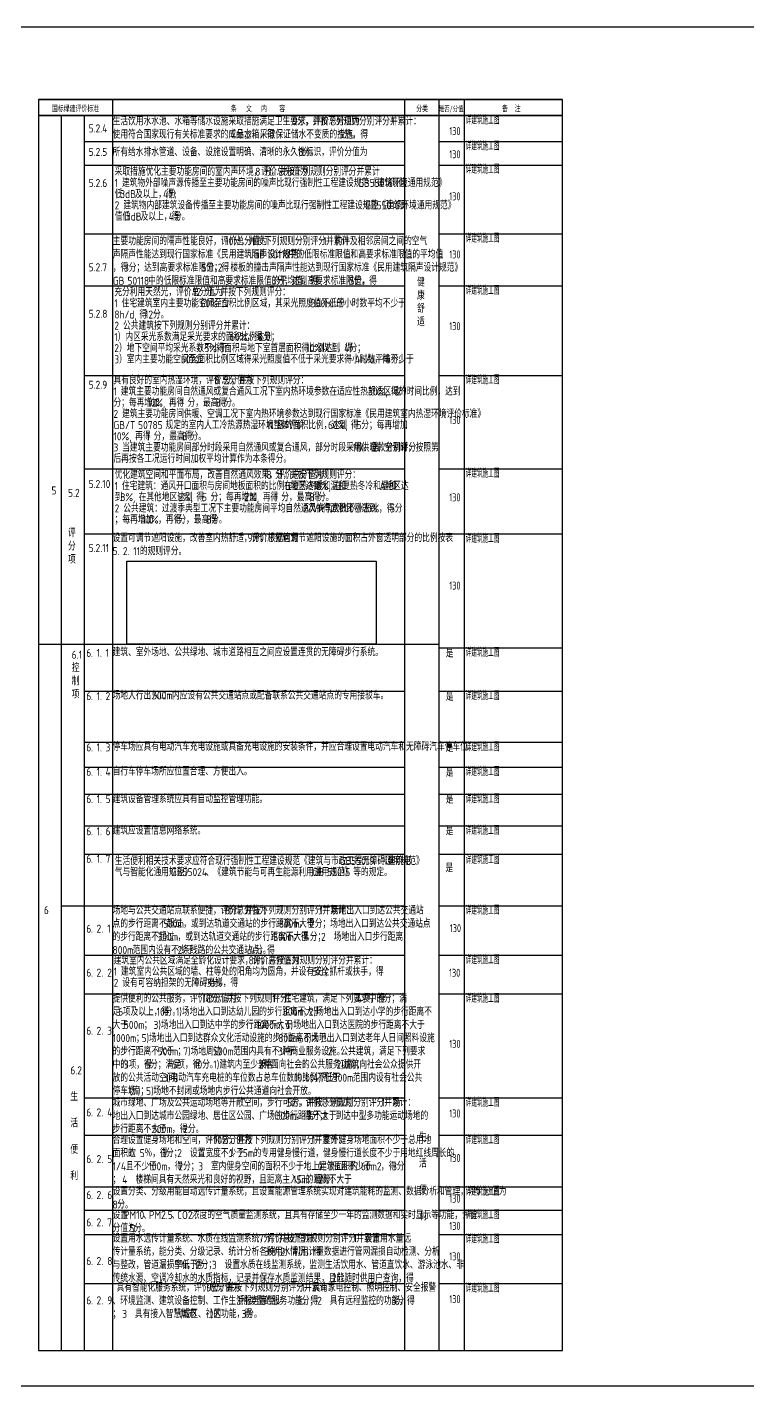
# Model space of a CAD drawing. Extents: x 94474582 to 94642782, y 24631448 to 24690848.
# Drawn here: x 94525499 to 94557000, y 24631448 to 24690848 of the extents above; entities that cross this region are included whole.
import ezdxf

# ---------------------------------------------------------------- set-up
doc = ezdxf.new("R2010")
doc.units = 0
doc.header["$LTSCALE"] = 1000
for name, color, linetype in [('A-Text(建筑文字)', 33, 'Continuous'), ('A-TXT', 7, 'Continuous'), ('C-ANNO-TTLB', 7, 'Continuous'), ('PUB_TITLE', 4, 'Continuous')]:
    doc.layers.add(name, color=color, linetype=linetype)
doc.styles.add('-黑体', font='simhei.ttf', dxfattribs={"width": 0.7})
doc.styles.get("Standard").update_dxf_attribs({"font": 'gbenor.shx', "bigfont": 'gbcbig.shx'})
doc.styles.add('宋体', font='', dxfattribs={"width": 0.7})
doc.styles.get('宋体').set_extended_font_data('SimSun')

# ---------------------------------------------------------------- blocks, each defined once
blk = doc.blocks.new('AutoBlock_20250323_17', base_point=(94519935, 24686130))
at = {"color": 1, "width": 0.8}
blk.add_attdef('5.2.4', (94519935, 24686130), '', height=350, dxfattribs=at)
blk = doc.blocks.new('AutoBlock_20250323_18', base_point=(94519935, 24685117))
at = {"color": 1, "width": 0.8}
blk.add_attdef('5.2.5', (94519935, 24685117), '', height=350, dxfattribs=at)
blk = doc.blocks.new('AutoBlock_20250323_19', base_point=(94519935, 24683278))
at = {"color": 1, "width": 0.8}
blk.add_attdef('5.2.6', (94519935, 24683278), '', height=350, dxfattribs=at)
blk = doc.blocks.new('AutoBlock_20250323_20', base_point=(94519935, 24680736))
at = {"color": 1, "width": 0.8}
blk.add_attdef('5.2.7', (94519935, 24680736), '', height=350, dxfattribs=at)
blk = doc.blocks.new('AutoBlock_20250323_21', base_point=(94519935, 24677601))
at = {"color": 1, "width": 0.8}
blk.add_attdef('5.2.8', (94519935, 24677601), '', height=350, dxfattribs=at)
blk = doc.blocks.new('AutoBlock_20250323_22', base_point=(94519935, 24673497))
at = {"color": 1, "width": 0.8}
blk.add_attdef('5.2.9', (94519935, 24673497), '', height=350, dxfattribs=at)
blk = doc.blocks.new('AutoBlock_20250323_23', base_point=(94519935, 24670116))
at = {"color": 1, "width": 0.8}
blk.add_attdef('5.2.10', (94519935, 24670116), '', height=350, dxfattribs=at)
blk = doc.blocks.new('AutoBlock_20250323_24', base_point=(94519935, 24666260))
at = {"color": 1, "width": 0.8}
blk.add_attdef('5.2.11', (94519935, 24666260), '', height=350, dxfattribs=at)
blk = doc.blocks.new('AutoBlock_20250323_25', base_point=(94519958, 24658287))
at = {"color": 1, "width": 0.8}
blk.add_attdef('6.2.1', (94519958, 24658287), '', height=350, dxfattribs=at)
blk = doc.blocks.new('AutoBlock_20250323_26', base_point=(94519923, 24656336))
at = {"color": 1, "width": 0.8}
blk.add_attdef('6.2.2', (94519923, 24656336), '', height=350, dxfattribs=at)
blk = doc.blocks.new('AutoBlock_20250323_27', base_point=(94519935, 24653230))
at = {"color": 1, "width": 0.8}
blk.add_attdef('6.2.3', (94519935, 24653230), '', height=350, dxfattribs=at)
blk = doc.blocks.new('AutoBlock_20250323_28', base_point=(94519935, 24650184))
at = {"color": 1, "width": 0.8}
blk.add_attdef('6.2.4', (94519935, 24650184), '', height=350, dxfattribs=at)
blk = doc.blocks.new('AutoBlock_20250323_29', base_point=(94519935, 24648241))
at = {"color": 1, "width": 0.8}
blk.add_attdef('6.2.5', (94519935, 24648241), '', height=350, dxfattribs=at)
blk = doc.blocks.new('AutoBlock_20250323_30', base_point=(94519935, 24646462))
at = {"color": 1, "width": 0.8}
blk.add_attdef('6.2.6', (94519935, 24646462), '', height=350, dxfattribs=at)
blk = doc.blocks.new('AutoBlock_20250323_31', base_point=(94519935, 24645271))
at = {"color": 1, "width": 0.8}
blk.add_attdef('6.2.7', (94519935, 24645271), '', height=350, dxfattribs=at)
blk = doc.blocks.new('AutoBlock_20250323_32', base_point=(94519935, 24643941))
at = {"color": 1, "width": 0.8}
blk.add_attdef('6.2.8', (94519935, 24643941), '', height=350, dxfattribs=at)
blk = doc.blocks.new('AutoBlock_20250323_33', base_point=(94519935, 24642068))
at = {"color": 1, "width": 0.8}
blk.add_attdef('6.2.9', (94519935, 24642068), '', height=350, dxfattribs=at)
blk = doc.blocks.new('AutoBlock_20250323_108', base_point=(94520667, 24686604))
at = {"color": 1, "width": 0.7}
blk.add_attdef('5.2.4措施_001', (94520653, 24686604), '', height=350, dxfattribs=at)
blk = doc.blocks.new('AutoBlock_20250323_109', base_point=(94520667, 24685468))
at = {"color": 1, "width": 0.7}
blk.add_attdef('5.2.5措施_001', (94520653, 24685468), '', height=350, dxfattribs=at)
blk = doc.blocks.new('AutoBlock_20250323_110', base_point=(94520667, 24684454))
at = {"color": 1, "width": 0.7}
blk.add_attdef('5.2.6措施_001', (94520653, 24684454), '', height=350, dxfattribs=at)
blk = doc.blocks.new('AutoBlock_20250323_111', base_point=(94520667, 24681435))
at = {"color": 1, "width": 0.7}
blk.add_attdef('5.2.7措施_001', (94520653, 24681435), '', height=350, dxfattribs=at)
blk = doc.blocks.new('AutoBlock_20250323_112', base_point=(94520667, 24679155))
at = {"color": 1, "width": 0.7}
blk.add_attdef('5.2.8措施_001', (94520653, 24679155), '', height=350, dxfattribs=at)
blk = doc.blocks.new('AutoBlock_20250323_113', base_point=(94520667, 24675243))
at = {"color": 1, "width": 0.7}
blk.add_attdef('5.2.9措施_001', (94520653, 24675243), '', height=350, dxfattribs=at)
blk = doc.blocks.new('AutoBlock_20250323_114', base_point=(94520667, 24671159))
at = {"color": 1, "width": 0.7}
blk.add_attdef('5.2.10措施_001', (94520653, 24671159), '', height=350, dxfattribs=at)
blk = doc.blocks.new('AutoBlock_20250323_115', base_point=(94520667, 24668309))
at = {"color": 1, "width": 0.7}
blk.add_attdef('5.2.11措施_001', (94520653, 24668309), '', height=350, dxfattribs=at)
blk = doc.blocks.new('AutoBlock_20250323_116', base_point=(94520667, 24663329))
at = {"color": 1, "width": 0.7}
blk.add_attdef('6.1.1措施_001', (94520653, 24663329), '', height=350, dxfattribs=at)
blk = doc.blocks.new('AutoBlock_20250323_117', base_point=(94520667, 24662785))
at = {"color": 1, "width": 0.7}
blk.add_attdef('6.1.2措施_001', (94520653, 24662785), '', height=350, dxfattribs=at)
blk = doc.blocks.new('AutoBlock_20250323_118', base_point=(94520667, 24662242))
at = {"color": 1, "width": 0.7}
blk.add_attdef('6.1.3措施_001', (94520653, 24662242), '', height=350, dxfattribs=at)
blk = doc.blocks.new('AutoBlock_20250323_119', base_point=(94520667, 24661698))
at = {"color": 1, "width": 0.7}
blk.add_attdef('6.1.4措施_001', (94520653, 24661698), '', height=350, dxfattribs=at)
blk = doc.blocks.new('AutoBlock_20250323_120', base_point=(94520667, 24661169))
at = {"color": 1, "width": 0.7}
blk.add_attdef('6.1.5措施_001', (94520653, 24661169), '', height=350, dxfattribs=at)
blk = doc.blocks.new('AutoBlock_20250323_121', base_point=(94520667, 24660640))
at = {"color": 1, "width": 0.7}
blk.add_attdef('6.1.6措施_001', (94520653, 24660640), '', height=350, dxfattribs=at)
blk = doc.blocks.new('AutoBlock_20250323_122', base_point=(94520667, 24660075))
at = {"color": 1, "width": 0.7}
blk.add_attdef('6.1.7措施_001', (94520653, 24660075), '', height=350, dxfattribs=at)
blk = doc.blocks.new('AutoBlock_20250323_123', base_point=(94520667, 24659059))
at = {"color": 1, "width": 0.7}
blk.add_attdef('6.2.1措施_001', (94520653, 24659059), '', height=350, dxfattribs=at)
blk = doc.blocks.new('AutoBlock_20250323_124', base_point=(94520667, 24656894))
at = {"color": 1, "width": 0.7}
blk.add_attdef('6.2.2措施_001', (94520653, 24656894), '', height=350, dxfattribs=at)
blk = doc.blocks.new('AutoBlock_20250323_125', base_point=(94520667, 24655209))
at = {"color": 1, "width": 0.7}
blk.add_attdef('6.2.3措施_001', (94520653, 24655209), '', height=350, dxfattribs=at)
blk = doc.blocks.new('AutoBlock_20250323_126', base_point=(94520667, 24650658))
at = {"color": 1, "width": 0.7}
blk.add_attdef('6.2.4措施_001', (94520653, 24650658), '', height=350, dxfattribs=at)
blk = doc.blocks.new('AutoBlock_20250323_127', base_point=(94520667, 24649025))
at = {"color": 1, "width": 0.7}
blk.add_attdef('6.2.5措施_001', (94520653, 24649025), '', height=350, dxfattribs=at)
blk = doc.blocks.new('AutoBlock_20250323_128', base_point=(94520667, 24646777))
at = {"color": 1, "width": 0.7}
blk.add_attdef('6.2.6措施_001', (94520653, 24646777), '', height=350, dxfattribs=at)
blk = doc.blocks.new('AutoBlock_20250323_129', base_point=(94520667, 24645745))
at = {"color": 1, "width": 0.7}
blk.add_attdef('6.2.7措施_001', (94520653, 24645745), '', height=350, dxfattribs=at)
blk = doc.blocks.new('AutoBlock_20250323_130', base_point=(94520667, 24644689))
at = {"color": 1, "width": 0.7}
blk.add_attdef('6.2.8措施_001', (94520653, 24644689), '', height=350, dxfattribs=at)
blk = doc.blocks.new('AutoBlock_20250323_131', base_point=(94520667, 24642542))
at = {"color": 1, "width": 0.7}
blk.add_attdef('6.2.9措施_001', (94520653, 24642542), '', height=350, dxfattribs=at)

msp = doc.modelspace()

# ---------------------------------------------------------------- linework, layer by layer
at = {"layer": 'A-TXT'}
for p, q in [((94525999, 24687688), (94548899, 24687688)), ((94541999, 24687688), (94541999, 24632999)), ((94543500, 24687688), (94543500, 24632999)), ((94544599, 24687688), (94544599, 24632999)), ((94525999, 24686988), (94548899, 24686988)), ((94548899, 24686988), (94525999, 24686988)), ((94525999, 24686988), (94525999, 24632999)), ((94526992, 24686988), (94526992, 24655988)), ((94527984, 24686988), (94527984, 24655988)), ((94529234, 24686988), (94529234, 24632999)), ((94548899, 24632999), (94548899, 24686988)), ((94527984, 24685852), (94541999, 24685852)), ((94543500, 24685852), (94548899, 24685852)), ((94527984, 24684822), (94541999, 24684822)), ((94543500, 24684822), (94548899, 24684822)), ((94527984, 24681819), (94541999, 24681819)), ((94543500, 24681819), (94548899, 24681819)), ((94527984, 24679538), (94541999, 24679538)), ((94543500, 24679538), (94548899, 24679538)), ((94527984, 24675626), (94541999, 24675626)), ((94543500, 24675626), (94548899, 24675626)), ((94527984, 24671543), (94541999, 24671543)), ((94543500, 24671543), (94548899, 24671543)), ((94527984, 24668692), (94541999, 24668692)), ((94543500, 24668692), (94548899, 24668692)), ((94525999, 24663878), (94543500, 24663878)), ((94543500, 24663713), (94548899, 24663713)), ((94527984, 24661822), (94541999, 24661822)), ((94543500, 24661822), (94548899, 24661822)), ((94527984, 24659582), (94541999, 24659582)), ((94543500, 24659582), (94548899, 24659582)), ((94527984, 24658500), (94541999, 24658500)), ((94543500, 24658500), (94548899, 24658500)), ((94527984, 24657308), (94541999, 24657308)), ((94543500, 24657308), (94548899, 24657308)), ((94526992, 24655988), (94526992, 24632999)), ((94527984, 24655988), (94527984, 24632999)), ((94527984, 24655929), (94541999, 24655929)), ((94543500, 24655929), (94548899, 24655929)), ((94527984, 24654687), (94541999, 24654687)), ((94543500, 24654687), (94548899, 24654687)), ((94526992, 24652437), (94541999, 24652437)), ((94543500, 24652437), (94548899, 24652437)), ((94527984, 24650272), (94541999, 24650272)), ((94543500, 24650272), (94548899, 24650272)), ((94527984, 24648587), (94541999, 24648587)), ((94543500, 24648587), (94548899, 24648587)), ((94527984, 24644036), (94541999, 24644036)), ((94543500, 24644036), (94548899, 24644036)), ((94527984, 24642403), (94541999, 24642403)), ((94543500, 24642403), (94548899, 24642403)), ((94527984, 24640155), (94541999, 24640155)), ((94543500, 24640155), (94548899, 24640155)), ((94527984, 24639123), (94541999, 24639123)), ((94543500, 24639123), (94548899, 24639123)), ((94527984, 24638068), (94541999, 24638068)), ((94543500, 24638068), (94548899, 24638068)), ((94527984, 24635920), (94541999, 24635920)), ((94543500, 24635920), (94548899, 24635920)), ((94525999, 24632999), (94548899, 24632999))]:
    msp.add_line(p, q, dxfattribs=at)
msp.add_lwpolyline([(94525999, 24686988), (94548899, 24686988), (94548899, 24687688), (94525999, 24687688)], close=True, dxfattribs=at)
msp.add_lwpolyline([(94529234, 24687688), (94529234, 24686988)], dxfattribs=at)
at = {"layer": 'C-ANNO-TTLB'}
for p, q in [((94529849, 24663878), (94529849, 24667505)), ((94529849, 24667505), (94540755, 24667505)), ((94540755, 24667505), (94540755, 24663878)), ((94540755, 24663878), (94529849, 24663878))]:
    msp.add_line(p, q, dxfattribs=at)
at = {"layer": 'PUB_TITLE'}
msp.add_lwpolyline([(94474582, 24631448), (94558682, 24631448), (94558682, 24690848), (94474582, 24690848)], close=True, dxfattribs=at)

# ---------------------------------------------------------------- block references
at = {"layer": 'C-ANNO-TTLB'}
for name, p, values in [('AutoBlock_20250323_108', (94544684, 24686604), {'5.2.4措施_001': '详建筑施工图'}), ('AutoBlock_20250323_17', (94543952, 24686130), {'5.2.4': '130'}), ('AutoBlock_20250323_18', (94543952, 24685117), {'5.2.5': '130'}), ('AutoBlock_20250323_109', (94544684, 24685468), {'5.2.5措施_001': '详建筑施工图'}), ('AutoBlock_20250323_110', (94544684, 24684454), {'5.2.6措施_001': '详建筑施工图'}), ('AutoBlock_20250323_19', (94543952, 24683278), {'5.2.6': '130'}), ('AutoBlock_20250323_111', (94544684, 24681435), {'5.2.7措施_001': '详建筑施工图'}), ('AutoBlock_20250323_20', (94543952, 24680736), {'5.2.7': '130'}), ('AutoBlock_20250323_112', (94544684, 24679155), {'5.2.8措施_001': '详建筑施工图'}), ('AutoBlock_20250323_21', (94543952, 24677601), {'5.2.8': '130'}), ('AutoBlock_20250323_113', (94544684, 24675243), {'5.2.9措施_001': '详建筑施工图'}), ('AutoBlock_20250323_22', (94543952, 24673497), {'5.2.9': '130'}), ('AutoBlock_20250323_114', (94544684, 24671159), {'5.2.10措施_001': '详建筑施工图'}), ('AutoBlock_20250323_23', (94543952, 24670116), {'5.2.10': '130'}), ('AutoBlock_20250323_115', (94544684, 24668309), {'5.2.11措施_001': '详建筑施工图'}), ('AutoBlock_20250323_24', (94543952, 24666260), {'5.2.11': '130'}), ('AutoBlock_20250323_116', (94544684, 24663329), {'6.1.1措施_001': '详建筑施工图'}), ('AutoBlock_20250323_117', (94544684, 24661438), {'6.1.2措施_001': '详建筑施工图'}), ('AutoBlock_20250323_118', (94544684, 24659199), {'6.1.3措施_001': '详建筑施工图'}), ('AutoBlock_20250323_119', (94544684, 24658116), {'6.1.4措施_001': '详建筑施工图'}), ('AutoBlock_20250323_120', (94544684, 24656924), {'6.1.5措施_001': '详建筑施工图'}), ('AutoBlock_20250323_121', (94544684, 24655546), {'6.1.6措施_001': '详建筑施工图'}), ('AutoBlock_20250323_122', (94544684, 24654268), {'6.1.7措施_001': '详建筑施工图'}), ('AutoBlock_20250323_123', (94544684, 24652054), {'6.2.1措施_001': '详建筑施工图'}), ('AutoBlock_20250323_25', (94543975, 24651282), {'6.2.1': '130'}), ('AutoBlock_20250323_124', (94544684, 24649888), {'6.2.2措施_001': '详建筑施工图'}), ('AutoBlock_20250323_26', (94543940, 24649331), {'6.2.2': '130'}), ('AutoBlock_20250323_125', (94544684, 24648203), {'6.2.3措施_001': '详建筑施工图'}), ('AutoBlock_20250323_27', (94543952, 24646224), {'6.2.3': '130'}), ('AutoBlock_20250323_126', (94544684, 24643653), {'6.2.4措施_001': '详建筑施工图'}), ('AutoBlock_20250323_28', (94543952, 24643179), {'6.2.4': '130'}), ('AutoBlock_20250323_127', (94544684, 24642020), {'6.2.5措施_001': '详建筑施工图'}), ('AutoBlock_20250323_29', (94543952, 24641235), {'6.2.5': '130'}), ('AutoBlock_20250323_30', (94543952, 24639457), {'6.2.6': '130'}), ('AutoBlock_20250323_128', (94544684, 24639771), {'6.2.6措施_001': '详建筑施工图'}), ('AutoBlock_20250323_129', (94544684, 24638740), {'6.2.7措施_001': '详建筑施工图'}), ('AutoBlock_20250323_31', (94543952, 24638266), {'6.2.7': '130'}), ('AutoBlock_20250323_130', (94544684, 24637684), {'6.2.8措施_001': '详建筑施工图'}), ('AutoBlock_20250323_32', (94543952, 24636935), {'6.2.8': '130'}), ('AutoBlock_20250323_131', (94544684, 24635536), {'6.2.9措施_001': '详建筑施工图'}), ('AutoBlock_20250323_33', (94543952, 24635062), {'6.2.9': '130'})]:
    msp.add_blockref(name, p, dxfattribs=at).add_auto_attribs(values)

# ---------------------------------------------------------------- texts
at = {"layer": 'A-Text(建筑文字)'}
for s, height, p in [('采取措施优化主要功能房间的室内声环境，评价总分值为', 337.59, (94529324, 24684355)), ('8', 350, (94535468, 24684355)), ('分。并按下列规则分别评分并累计', 337.59, (94535847, 24684355)), (':', 350, (94539533, 24684355)), ('低', 338, (94529324, 24683375)), ('1', 350, (94529324, 24683865)), ('3dB', 350, (94529570, 24683375)), ('建筑物外部噪声源传播至主要功能房间的噪声比现行强制性工程建设规范《建筑环境通用规范》', 337.59, (94529645, 24683865)), ('及以上，得', 337.6, (94530212, 24683375)), ('4', 350, (94531441, 24683375)), ('分', 338, (94531674, 24683375)), ('GB55016', 350, (94539967, 24683865)), ('限值', 337.6, (94541396, 24683865)), ('2', 350, (94529324, 24682885)), ('建筑物内部建筑设备传播至主要功能房间的噪声比现行强制性工程建设规范《建筑环境通用规范》', 337.59, (94529704, 24682885)), (';', 350, (94531920, 24683375)), ('GB55016', 350, (94540271, 24682885)), ('限', 338, (94541700, 24682885)), ('值低', 337.6, (94529324, 24682395)), ('3dB', 350, (94529816, 24682395)), ('及以上，得', 337.6, (94530458, 24682395)), ('4', 350, (94531686, 24682395)), ('分。', 337.6, (94531920, 24682395)), ('1', 350, (94529310, 24678601)), ('充分利用天然光，评价总分值为', 337.59, (94529310, 24679091)), ('住宅建筑室内主要功能空间至少', 337.59, (94529631, 24678601)), ('12', 350, (94532751, 24679091)), ('60%', 350, (94533072, 24678601)), ('分，并按下列规则评分：', 337.59, (94533276, 24679091)), ('面积比例区域，其采光照度值不低于', 337.59, (94533976, 24678601)), ('300lx', 350, (94537908, 24678601)), ('的小时数平均不少于', 337.6, (94539016, 24678601)), ('8h/d,', 350, (94529310, 24678111)), ('得', 338, (94530404, 24678111)), ('12', 350, (94530650, 24678111)), ('分。', 337.6, (94531000, 24678111)), ('2', 350, (94529310, 24677621)), ('公共建筑按下列规则分别评分并累计：', 337.59, (94529690, 24677621)), ('1', 350, (94529310, 24677131)), ('）内区采光系数满足采光要求的面积比例达到', 337.59, (94529456, 24677131)), ('60%', 350, (94534371, 24677131)), ('，得', 337.6, (94535100, 24677131)), ('4', 350, (94535592, 24677131)), ('分；', 337.6, (94535825, 24677131)), ('2', 350, (94529310, 24676641)), ('）地下空间平均采光系数不小于', 337.59, (94529515, 24676641)), ('0.5%', 350, (94532955, 24676641)), ('得面积与地下室首层面积得比例达到', 337.59, (94533772, 24676641)), ('10%', 350, (94537704, 24676641)), ('以上，得', 337.6, (94538374, 24676641)), ('4', 350, (94539357, 24676641)), ('分；', 337.6, (94539591, 24676641)), ('3', 350, (94529310, 24676151)), ('）室内主要功能空间至少', 337.59, (94529515, 24676151)), ('60%', 350, (94532218, 24676151)), ('面积比例区域得采光照度值不低于采光要求得小时数平均不少于', 337.59, (94532947, 24676151)), ('4h/d', 350, (94539828, 24676151)), ('，得', 337.6, (94540674, 24676151)), ('4', 350, (94541165, 24676151)), ('分。', 337.6, (94541398, 24676151)), ('具有良好的室内热湿环境，评价总分值为', 337.59, (94529271, 24675236)), ('8', 350, (94533694, 24675236)), ('分，并按下列规则评分：', 337.59, (94534074, 24675236)), ('1', 350, (94529271, 24674746)), ('建筑主要功能房间自然通风或复合通风工况下室内热环境参数在适应性热舒适区域的时间比例，达到', 337.59, (94529592, 24674746)), ('30%,', 350, (94540405, 24674746)), ('得', 338, (94541411, 24674746)), ('2', 350, (94541657, 24674746)), ('分；每再增加', 337.6, (94529271, 24674256)), ('10%,', 350, (94530745, 24674256)), ('再得', 337.6, (94531693, 24674256)), ('1', 350, (94532185, 24674256)), ('分，最高得', 337.6, (94532506, 24674256)), ('8', 350, (94533734, 24674256)), ('分。', 337.6, (94534114, 24674256)), ('2', 350, (94529271, 24673766)), ('GB/T', 350, (94529271, 24673276)), ('建筑主要功能房间供暖、空调工况下室内热环境参数达到现行国家标准《民用建筑室内热湿环境评价标准》', 337.59, (94529650, 24673766)), ('50785', 350, (94530350, 24673276)), ('规定的室内人工冷热源热湿环境整体评价', 337.59, (94531546, 24673276)), ('11', 350, (94535969, 24673276)), ('级的面积比例，达到', 337.6, (94536436, 24673276)), ('60%,', 350, (94538648, 24673276)), ('得', 338, (94539654, 24673276)), ('5', 350, (94539900, 24673276)), ('分；每再增加', 337.6, (94540104, 24673276)), ('10%,', 350, (94529271, 24672786)), ('再得', 337.6, (94530219, 24672786)), ('1', 350, (94530710, 24672786)), ('分，最高得', 337.6, (94531031, 24672786)), ('8', 350, (94532260, 24672786)), ('分。', 337.6, (94532639, 24672786)), ('3', 350, (94529271, 24672296)), ('当建筑主要功能房间部分时段采用自然通风或复合通风，部分时段采用供暖、空调时，按照第', 337.59, (94529650, 24672296)), ('1', 350, (94539726, 24672296)), ('款、第', 337.6, (94539871, 24672296)), ('2', 350, (94540609, 24672296)), ('款分别评分', 337.6, (94540813, 24672296)), ('后再按各工况运行时间加权平均计算作为本条得分。', 337.59, (94529271, 24671806)), ('优化建筑空间和平面布局，改善自然通风效果，评价总分值为', 337.59, (94529323, 24671104)), ('8', 350, (94535958, 24671104)), ('分，并按下列规则评分：', 337.59, (94536337, 24671104)), ('1', 350, (94529323, 24670614)), ('住宅建筑：通风开口面积与房间地板面积的比例在夏热冬暖和温和', 337.59, (94529644, 24670614)), ('B', 350, (94536771, 24670614)), ('地区达到', 337.6, (94537004, 24670614)), ('12%,', 350, (94537987, 24670614)), ('在夏热冬冷和温和', 337.6, (94538935, 24670614)), ('A', 350, (94540901, 24670614)), ('地区达', 337.6, (94541163, 24670614)), ('到', 338, (94529323, 24670124)), ('8%,', 350, (94529569, 24670124)), ('公共建筑：过渡季典型工况下主要功能房间平均自然通风换气次数不小于', 337.59, (94529702, 24669634)), ('在其他地区达到', 337.6, (94530371, 24670124)), ('5%,', 350, (94532091, 24670124)), ('得', 338, (94532893, 24670124)), ('5', 350, (94533139, 24670124)), ('分；每再增加', 337.6, (94533518, 24670124)), ('2%,', 350, (94534993, 24670124)), ('再得', 337.6, (94535795, 24670124)), ('1', 350, (94536286, 24670124)), ('分，最高得', 337.6, (94536607, 24670124)), ('8', 350, (94537836, 24670124)), ('分。', 337.6, (94538215, 24670124)), ('2', 350, (94529323, 24669634)), ('；每再增加', 337.6, (94529323, 24669144)), ('10%', 350, (94530552, 24669144)), ('，再得', 337.6, (94531223, 24669144)), ('1', 350, (94531960, 24669144)), ('分，最高得', 337.6, (94532106, 24669144)), ('8', 350, (94533334, 24669144)), ('分。', 337.6, (94533539, 24669144)), ('2', 350, (94537566, 24669634)), ('次', 338, (94537770, 24669634)), ('/h', 350, (94538016, 24669634)), ('得面积比例达到', 337.6, (94538424, 24669634)), ('70%', 350, (94540145, 24669634)), ('，得', 337.6, (94540874, 24669634)), ('5', 350, (94541365, 24669634)), ('分', 338, (94541569, 24669634)), ('生活便利相关技术要求应符合现行强制性工程建设规范《建筑与市政工程无障碍通用规范》', 337.59, (94529330, 24654221)), ('GB55019', 350, (94539159, 24654221)), ('、《建筑电', 337.6, (94540590, 24654221)), ('气与智能化通用规范》', 337.6, (94529330, 24653731)), ('GB55024', 350, (94531787, 24653731)), ('、《建筑节能与可再生能源利用通用规范》', 337.59, (94533304, 24653731)), ('GB', 350, (94537973, 24653731)), ('55015', 350, (94538614, 24653731)), ('等的规定。', 337.6, (94539752, 24653731)), ('建筑室内公共区域满足全龄化设计要求，评价总分值为', 337.59, (94529279, 24649873)), ('8', 350, (94535177, 24649873)), ('分，并按下列规则分别评分并累计：', 337.59, (94535381, 24649873)), ('1', 350, (94529279, 24649383)), ('2', 350, (94529279, 24648893)), ('建筑室内公共区域的墙、柱等处的阳角均为圆角，并设有安全抓杆或扶手，得', 337.59, (94529600, 24649383)), ('设有可容纳担架的无障碍电梯，得', 337.59, (94529659, 24648893)), ('3', 350, (94533345, 24648893)), ('分。', 337.6, (94533549, 24648893)), ('5', 350, (94537956, 24649383)), ('分；', 337.6, (94538160, 24649383))]:
    msp.add_text(s, height=height, dxfattribs=at).set_placement(p)
at = {"layer": 'A-TXT', "width": 0.7}
for s, height, style, p in [('国标绿建评价标准', 262.9, '-黑体', (94526579, 24687163)), ('条', 263, '-黑体', (94534401, 24687163)), ('文', 263, '-黑体', (94535063, 24687163)), ('内', 263, '-黑体', (94535725, 24687163)), ('容', 263, '-黑体', (94536519, 24687163)), ('分类', 262.9, '-黑体', (94542505, 24687163)), ('是否/分值', 240, '宋体', (94543492, 24687163)), ('备  注', 262.9, '-黑体', (94546252, 24687163))]:
    msp.add_text(s, height=height, dxfattribs=dict(at, style=style)).set_placement(p)
at = {"layer": 'A-TXT'}
for s, height, p in [('生活饮用水水池、水箱等储水设施采取措施满足卫生要求，评价总分值为', 337.59, (94529234, 24686559)), ('9', 350, (94537098, 24686559)), ('分，并按下列规则分别评分并累计：', 337.59, (94537304, 24686559)), ('1', 350, (94541410, 24686559)), ('5.2.4', 350, (94528185, 24686249)), ('使用符合国家现行有关标准要求的成品水箱，得', 337.59, (94529234, 24685982)), ('4', 350, (94534395, 24685982)), ('分；', 337.6, (94534628, 24685982)), ('2', 350, (94535120, 24685982)), ('采取保证储水不变质的措施，得', 337.59, (94535674, 24685982)), ('5', 350, (94539115, 24685982)), ('分。', 337.6, (94539319, 24685982)), ('5.2.5', 350, (94528185, 24685220)), ('所有给水排水管道、设备、设施设置明确、清晰的永久性标识，评价分值为', 337.59, (94529234, 24685212)), ('8', 350, (94537344, 24685212)), ('分。', 337.6, (94537548, 24685212)), ('5.2.6', 350, (94528185, 24683859)), ('主要功能房间的隔声性能良好，评价总分值为', 337.59, (94529244, 24681318)), ('10', 350, (94534158, 24681318)), ('分，并按下列规则分别评分并累计：', 337.59, (94534508, 24681318)), ('1', 350, (94538440, 24681318)), ('构件及相邻房间之间的空气', 337.59, (94538936, 24681318)), ('声隔声性能达到现行国家标准《民用建筑隔声设计规范》', 337.59, (94529244, 24680740)), ('GB', 350, (94535387, 24680740)), ('50118', 350, (94536029, 24680740)), ('中的低限标准限值和高要求标准限值的平均值', 337.59, (94536933, 24680740)), ('5.2.7', 350, (94528185, 24680176)), ('，得', 337.6, (94529244, 24680163)), ('3', 350, (94529735, 24680163)), ('分；达到高要求标准限值，得', 337.59, (94529939, 24680163)), ('5', 350, (94533134, 24680163)), ('分；', 337.6, (94533338, 24680163)), ('2', 350, (94533829, 24680163)), ('楼板的撞击声隔声性能达到现行国家标准《民用建筑隔声设计规范》', 337.59, (94534384, 24680163)), ('GB', 350, (94529244, 24679585)), ('50118', 350, (94529885, 24679585)), ('中的低限标准限值和高要求标准限值的平均值，得', 337.59, (94530789, 24679585)), ('3', 350, (94536196, 24679585)), ('分；达到高要求标准限值，得', 337.59, (94536400, 24679585)), ('5', 350, (94539595, 24679585)), ('分。', 337.6, (94539799, 24679585)), ('健', 338, (94542542, 24679521)), ('康', 338, (94542542, 24678944)), ('5.2.8', 350, (94528185, 24678142)), ('舒', 338, (94542542, 24678366)), ('适', 338, (94542542, 24677789)), ('5.2.9', 350, (94528185, 24675040)), ('5', 350, (94526562, 24670417)), ('5.2', 350, (94527286, 24670310)), ('5.2.10', 350, (94528185, 24670701)), ('评', 338, (94527286, 24668555)), ('分', 338, (94527286, 24667978)), ('5.2.11', 350, (94528185, 24667903)), ('设置可调节遮阳设施，改善室内热舒适，评价总分值为', 337.59, (94529234, 24668342)), ('9', 350, (94535132, 24668342)), ('分，根据可调节遮阳设施的面积占外窗透明部分的比例按表', 337.59, (94535338, 24668342)), ('项', 338, (94527286, 24667400)), ('5', 350, (94529234, 24667765)), ('.', 338, (94529439, 24667765)), ('2', 350, (94529684, 24667765)), ('.', 338, (94529889, 24667765)), ('11', 350, (94530134, 24667765)), ('的规则评分。', 337.6, (94530426, 24667765)), ('6.1', 350, (94527447, 24663237)), ('6', 350, (94528083, 24663316)), ('1', 350, (94528533, 24663316)), ('1', 350, (94528925, 24663316)), ('建筑、室外场地、公共绿地、城市道路相互之间应设置连贯的无障碍步行系统。', 337.59, (94529234, 24663348)), ('是', 338, (94543795, 24663297)), ('控', 338, (94527447, 24662659)), ('.', 338, (94528287, 24663316)), ('.', 338, (94528679, 24663316)), ('制', 338, (94527447, 24662082)), ('项', 338, (94527447, 24661504)), ('6', 350, (94528083, 24661425)), ('1', 350, (94528533, 24661425)), ('2', 350, (94528925, 24661425)), ('场地人行出入口', 337.6, (94529234, 24661457)), ('500m', 350, (94530955, 24661457)), ('内应设有公共交通站点或配备联系公共交通站点的专用接驳车。', 337.59, (94531830, 24661457)), ('是', 338, (94543795, 24661405)), ('.', 338, (94528287, 24661425)), ('.', 338, (94528679, 24661425)), ('6', 350, (94528083, 24659186)), ('1', 350, (94528533, 24659186)), ('3', 350, (94528925, 24659186)), ('停车场应具有电动汽车充电设施或具备充电设施的安装条件，并应合理设置电动汽车和无障碍汽车停车位。', 337.59, (94529234, 24659217)), ('是', 338, (94543795, 24659166)), ('.', 338, (94528287, 24659186)), ('.', 338, (94528679, 24659186)), ('6', 350, (94528083, 24658118)), ('.', 338, (94528287, 24658118)), ('1', 350, (94528533, 24658118)), ('.', 338, (94528679, 24658118)), ('4', 350, (94528925, 24658118)), ('自行车停车场所应位置合理、方便出入。', 337.59, (94529234, 24658135)), ('是', 338, (94543795, 24658084)), ('6', 350, (94528083, 24656926)), ('.', 338, (94528287, 24656926)), ('1', 350, (94528533, 24656926)), ('.', 338, (94528679, 24656926)), ('5', 350, (94528925, 24656926)), ('建筑设备管理系统应具有自动监控管理功能。', 337.59, (94529234, 24656928)), ('是', 338, (94543795, 24656906)), ('6', 350, (94528083, 24655518)), ('1', 350, (94528533, 24655518)), ('6', 350, (94528925, 24655518)), ('建筑应设置信息网络系统。', 337.59, (94529234, 24655550)), ('是', 338, (94543795, 24655528)), ('.', 338, (94528287, 24655518)), ('.', 338, (94528679, 24655518)), ('6', 350, (94528083, 24654314)), ('1', 350, (94528533, 24654314)), ('7', 350, (94528925, 24654314)), ('.', 338, (94528287, 24654314)), ('.', 338, (94528679, 24654314)), ('是', 338, (94543784, 24653909)), ('6', 350, (94526230, 24652070)), ('场地与公共交通站点联系便捷，评价总分值为', 337.59, (94529234, 24652058)), ('8', 350, (94534149, 24652058)), ('分，并按下列规则分别评分并累计：', 337.59, (94534354, 24652058)), ('1', 350, (94538285, 24652058)), ('场地出入口到达公共交通站', 337.59, (94538781, 24652058)), ('6', 350, (94528083, 24651259)), ('2.', 350, (94528533, 24651259)), ('1', 350, (94529000, 24651259)), ('点的步行距离不超过', 337.6, (94529234, 24651480)), ('500m', 350, (94531446, 24651480)), ('，或到达轨道交通站的步行距离不大于', 337.59, (94532321, 24651480)), ('800m', 350, (94536499, 24651480)), ('，得', 337.6, (94537374, 24651480)), ('2', 350, (94537865, 24651480)), ('分；场地出入口到达公共交通站点', 337.59, (94538070, 24651480)), ('.', 338, (94528287, 24651259)), ('的步行距离不超过', 337.6, (94529234, 24650903)), ('300m', 350, (94531200, 24650903)), ('，或到达轨道交通站的步行距离不大于', 337.59, (94532075, 24650903)), ('500m', 350, (94536253, 24650903)), ('，得', 337.6, (94537128, 24650903)), ('4', 350, (94537620, 24650903)), ('分；', 337.6, (94537853, 24650903)), ('2', 350, (94538344, 24650903)), ('场地出入口步行距离', 337.6, (94538899, 24650903)), ('800m', 350, (94529234, 24650325)), ('范围内设有不少于', 337.6, (94530109, 24650325)), ('2', 350, (94532075, 24650325)), ('条线路的公共交通站点，得', 337.59, (94532280, 24650325)), ('4', 350, (94535229, 24650325)), ('分。', 337.6, (94535462, 24650325)), ('6', 350, (94528083, 24649337)), ('.', 338, (94528287, 24649337)), ('2.', 350, (94528533, 24649337)), ('2', 350, (94529000, 24649337)), ('提供便利的公共服务，评价总分值为', 337.59, (94529234, 24648207)), ('10', 350, (94533166, 24648207)), ('分，并按下列规则评分：', 337.59, (94533516, 24648207)), ('1', 350, (94536220, 24648207)), ('住宅建筑，满足下列要求中的', 337.59, (94536715, 24648207)), ('4', 350, (94539910, 24648207)), ('项，得', 337.6, (94540143, 24648207)), ('5', 350, (94540881, 24648207)), ('分；满', 337.6, (94541085, 24648207)), ('足', 338, (94529234, 24647630)), ('6', 350, (94529480, 24647630)), ('项及以上，得', 337.6, (94529684, 24647630)), ('3)', 350, (94531022, 24647052)), ('10', 350, (94531159, 24647630)), ('分。', 337.6, (94531509, 24647630)), ('1)', 350, (94532000, 24647630)), ('场地出入口到达幼儿园的步行距离不大于', 337.59, (94532263, 24647630)), ('300m', 350, (94536686, 24647630)), ('4)', 350, (94536787, 24647052)), ('；', 338, (94537561, 24647630)), ('2)', 350, (94537807, 24647630)), ('场地出入口到达小学的步行距离不', 337.59, (94538128, 24647630)), ('6', 350, (94528083, 24646797)), ('.', 338, (94528287, 24646797)), ('2.', 350, (94528533, 24646797)), ('3', 350, (94529000, 24646797)), ('大于', 337.6, (94529234, 24647052)), ('500m', 350, (94529726, 24647052)), ('5)', 350, (94530501, 24646475)), ('；', 338, (94530601, 24647052)), ('场地出入口到达群众文化活动设施的步行距离不大于', 337.59, (94530822, 24646475)), ('场地出入口到达中学的步行距离不大于', 337.59, (94531343, 24647052)), ('1000m', 350, (94535520, 24647052)), ('；', 338, (94536541, 24647052)), ('场地出入口到达医院的步行距离不大于', 337.59, (94537137, 24647052)), ('6)', 350, (94537595, 24646475)), ('场地出入口到达老年人日间照料设施', 337.59, (94537916, 24646475)), ('1000m', 350, (94529234, 24646475)), ('的步行距离不大于', 337.6, (94529234, 24645897)), ('；', 338, (94530255, 24646475)), ('7)', 350, (94532321, 24645897)), ('场地周边', 337.6, (94532642, 24645897)), ('范围内具有不少于', 337.6, (94534500, 24645897)), ('3', 350, (94536466, 24645897)), ('800m', 350, (94536474, 24646475)), ('种商业服务设施。', 337.6, (94536670, 24645897)), ('；', 338, (94537349, 24646475)), ('公共建筑，满足下列要求', 337.59, (94539190, 24645897)), ('中的', 337.6, (94529234, 24645320)), ('3', 350, (94529726, 24645320)), ('项，得', 337.6, (94529930, 24645320)), ('5', 350, (94530667, 24645320)), ('分；满足', 337.6, (94530872, 24645320)), ('500m', 350, (94531200, 24645897)), ('5', 350, (94531855, 24645320)), ('项，得', 337.6, (94532059, 24645320)), ('；', 338, (94532075, 24645897)), ('10', 350, (94532796, 24645320)), ('分。', 337.6, (94533146, 24645320)), ('1)', 350, (94533637, 24645320)), ('500m', 350, (94533625, 24645897)), ('建筑内至少兼容', 337.6, (94533900, 24645320)), ('2', 350, (94535620, 24645320)), ('种面向社会的公共服务功能；', 337.59, (94535824, 24645320)), ('2', 350, (94538636, 24645897)), ('2)', 350, (94539019, 24645320)), ('建筑向社会公众提供开', 337.6, (94539340, 24645320)), ('6.2', 350, (94527387, 24645066)), ('放的公共活动空间；', 337.6, (94529234, 24644742)), ('3)', 350, (94531446, 24644742)), ('电动汽车充电桩的车位数占总车位数的比例不低于', 337.59, (94531767, 24644742)), ('10', 350, (94537173, 24644742)), ('％；', 337.6, (94537523, 24644742)), ('4)', 350, (94538015, 24644742)), ('周边', 337.6, (94538365, 24644742)), ('500m', 350, (94538856, 24644742)), ('范围内设有社会公共', 337.6, (94539731, 24644742)), ('停车场', 337.6, (94529234, 24644165)), ('(', 350, (94529972, 24644165)), ('库', 338, (94530088, 24644165)), (')', 350, (94530334, 24644165)), ('5)', 350, (94530697, 24644165)), ('场地不封闭或场地内步行公共通道向社会开放。', 337.59, (94531017, 24644165)), ('生', 338, (94527387, 24643911)), ('城市绿地、广场及公共运动场地等开敞空间，步行可达，评价总分值为', 337.59, (94529234, 24643657)), ('；', 338, (94530451, 24644165)), ('5', 350, (94536853, 24643657)), ('分，并按下列规则分别评分并累计：', 337.59, (94537057, 24643657)), ('1', 350, (94540989, 24643657)), ('场', 338, (94541484, 24643657)), ('6', 350, (94528083, 24643227)), ('2.', 350, (94528533, 24643227)), ('4', 350, (94529000, 24643227)), ('地出入口到达城市公园绿地、居住区公园、广场的步行距离不大于', 337.59, (94529234, 24643079)), ('300m', 350, (94536361, 24643079)), ('，得', 337.6, (94537236, 24643079)), ('3', 350, (94537728, 24643079)), ('分；', 337.6, (94537932, 24643079)), ('2', 350, (94538423, 24643079)), ('到达中型多功能运动场地的', 337.59, (94538977, 24643079)), ('活', 338, (94527387, 24642756)), ('.', 338, (94528287, 24643227)), ('步行距离不大于', 337.6, (94529234, 24642502)), ('500m', 350, (94530955, 24642502)), ('，得', 337.6, (94531830, 24642502)), ('2', 350, (94532321, 24642502)), ('分。', 337.6, (94532525, 24642502)), ('合理设置健身场地和空间，评价总分值为', 337.59, (94529234, 24642024)), ('10', 350, (94533658, 24642024)), ('分，并按下列规则分别评分并累计：', 337.59, (94534008, 24642024)), ('1', 350, (94537940, 24642024)), ('室外健身场地面积不少于总用地', 337.59, (94538436, 24642024)), ('生', 338, (94542626, 24642152)), ('便', 338, (94527387, 24641601)), ('6', 350, (94528083, 24641187)), ('2.', 350, (94528533, 24641187)), ('5', 350, (94529000, 24641187)), ('面积的', 337.6, (94529234, 24641447)), ('0', 350, (94529972, 24641447)), ('5', 350, (94530422, 24641447)), ('％，得', 337.6, (94530626, 24641447)), ('3', 350, (94531363, 24641447)), ('分；', 337.6, (94531567, 24641447)), ('2', 350, (94532059, 24641447)), ('设置宽度不少于', 337.6, (94532613, 24641447)), ('1', 350, (94534333, 24641447)), ('25m', 350, (94534725, 24641447)), ('的专用健身慢行道，健身慢行道长度不少于用地红线周长的', 337.59, (94535395, 24641447)), ('.', 338, (94528287, 24641187)), ('1/4', 350, (94529234, 24640869)), ('且不少于', 337.6, (94529818, 24640869)), ('.', 338, (94530176, 24641447)), ('100m', 350, (94530801, 24640869)), ('，得', 337.6, (94531617, 24640869)), ('2', 350, (94532109, 24640869)), ('分；', 337.6, (94532313, 24640869)), ('3', 350, (94532980, 24640869)), ('室内健身空间的面积不少于地上建筑面积的', 337.59, (94533534, 24640869)), ('.', 338, (94534479, 24641447)), ('0', 350, (94538203, 24640869)), ('.', 338, (94538407, 24640869)), ('3', 350, (94538653, 24640869)), ('％且不少于', 337.6, (94538857, 24640869)), ('60m2', 350, (94540086, 24640869)), ('，得', 337.6, (94540961, 24640869)), ('3', 350, (94541452, 24640869)), ('分', 338, (94541656, 24640869)), ('活', 338, (94542626, 24640997)), ('利', 338, (94527387, 24640446)), ('；', 338, (94529234, 24640292)), ('4', 350, (94529655, 24640292)), ('楼梯间具有天然采光和良好的视野，且距离主入口的距离不大于', 337.59, (94530239, 24640292)), ('15m', 350, (94537119, 24640292)), ('，得', 337.6, (94537732, 24640292)), ('2', 350, (94538223, 24640292)), ('分。', 337.6, (94538428, 24640292)), ('6', 350, (94528083, 24639617)), ('2.', 350, (94528533, 24639617)), ('6', 350, (94529000, 24639617)), ('设置分类、分级用能自动远传计量系统，且设置能源管理系统实现对建筑能耗的监测、数据分析和管理，评价分值为', 337.59, (94529234, 24639775)), ('便', 338, (94542626, 24639842)), ('.', 338, (94528287, 24639617)), ('8', 350, (94529234, 24639198)), ('分。', 337.6, (94529439, 24639198)), ('6', 350, (94528083, 24638422)), ('2.', 350, (94528533, 24638422)), ('7', 350, (94529000, 24638422)), ('设置', 337.6, (94529234, 24638744)), ('分值为', 337.6, (94529234, 24638166)), ('PM10', 350, (94529726, 24638744)), ('分。', 337.6, (94530176, 24638166)), ('、', 338, (94530572, 24638744)), ('PM2.5', 350, (94530818, 24638744)), ('、', 338, (94531809, 24638744)), ('CO2', 350, (94532055, 24638744)), ('浓度的空气质量监测系统，且具有存储至少一年的监测数据和实时显示等功能，评价', 337.59, (94532697, 24638744)), ('利', 338, (94542626, 24638687)), ('.', 338, (94528287, 24638422)), ('设置用水远传计量系统、水质在线监测系统，评价总分值为', 337.59, (94529234, 24637718)), ('5', 350, (94529972, 24638166)), ('7', 350, (94535624, 24637718)), ('分，并按下列规则分别评分并累计：', 337.59, (94535828, 24637718)), ('1', 350, (94539760, 24637718)), ('设置用水量远', 337.6, (94540256, 24637718)), ('传计量系统，能分类、分级记录、统计分析各种用水情况，得', 337.59, (94529234, 24637140)), ('3', 350, (94535870, 24637140)), ('分；', 337.6, (94536074, 24637140)), ('2', 350, (94536565, 24637140)), ('利用计量数据进行管网漏损自动检测、分析', 337.59, (94537119, 24637140)), ('6', 350, (94528083, 24636727)), ('.', 338, (94528287, 24636727)), ('2.', 350, (94528533, 24636727)), ('8', 350, (94529000, 24636727)), ('与整改，管道漏损率低于', 337.59, (94529234, 24636563)), ('5', 350, (94531938, 24636563)), ('％，得', 337.6, (94532142, 24636563)), ('2', 350, (94532879, 24636563)), ('分；', 337.6, (94533083, 24636563)), ('3', 350, (94533575, 24636563)), ('设置水质在线监测系统，监测生活饮用水、管道直饮水、游泳池水、非', 337.59, (94534129, 24636563)), ('传统水源、空调冷却水的水质指标，记录并保存水质监测结果，且能随时供用户查询，得', 337.59, (94529234, 24635985)), ('2', 350, (94538819, 24635985)), ('分。', 337.6, (94539023, 24635985)), ('具有智能化服务系统，评价总分值为', 337.59, (94529409, 24635570)), ('9', 350, (94533341, 24635570)), ('分，并按下列规则分别评分并累计：', 337.59, (94533547, 24635570)), ('1', 350, (94537479, 24635570)), ('具有家电控制、照明控制、安全报警', 337.59, (94537974, 24635570)), ('6', 350, (94528083, 24635010)), ('.', 338, (94528287, 24635010)), ('2.', 350, (94528533, 24635010)), ('9', 350, (94529000, 24635010)), ('、环境监测、建筑设备控制、工作生活服务等至少', 337.59, (94529234, 24634992)), ('3', 350, (94534641, 24634992)), ('种类型的服务功能，得', 337.6, (94534845, 24634992)), ('3', 350, (94537302, 24634992)), ('分；', 337.6, (94537507, 24634992)), ('2', 350, (94538173, 24634992)), ('具有远程监控的功能，得', 337.59, (94538727, 24634992)), ('3', 350, (94541431, 24634992)), ('分', 338, (94541635, 24634992)), ('；', 338, (94529234, 24634415)), ('3', 350, (94529655, 24634415)), ('具有接入智慧城市', 337.6, (94530209, 24634415)), ('(', 350, (94532175, 24634415)), ('城区、社区', 337.6, (94532292, 24634415)), (')', 350, (94533521, 24634415)), ('的功能，得', 337.6, (94533637, 24634415)), ('3', 350, (94534866, 24634415)), ('分。', 337.6, (94535070, 24634415))]:
    msp.add_text(s, height=height, dxfattribs=at).set_placement(p)

doc.saveas('drawing.dxf')
